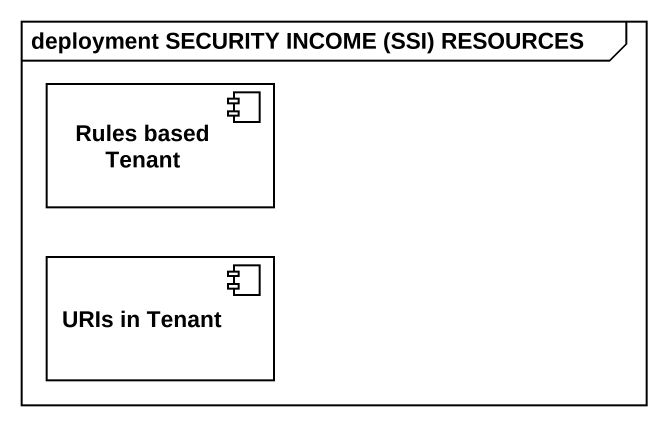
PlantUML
@startuml
mainframe deployment SECURITY INCOME (SSI) RESOURCES
component "Rules based Tenant" as Rules_based_Tenant
component "URIs in Tenant" as URIs_in_Tenant
@enduml
